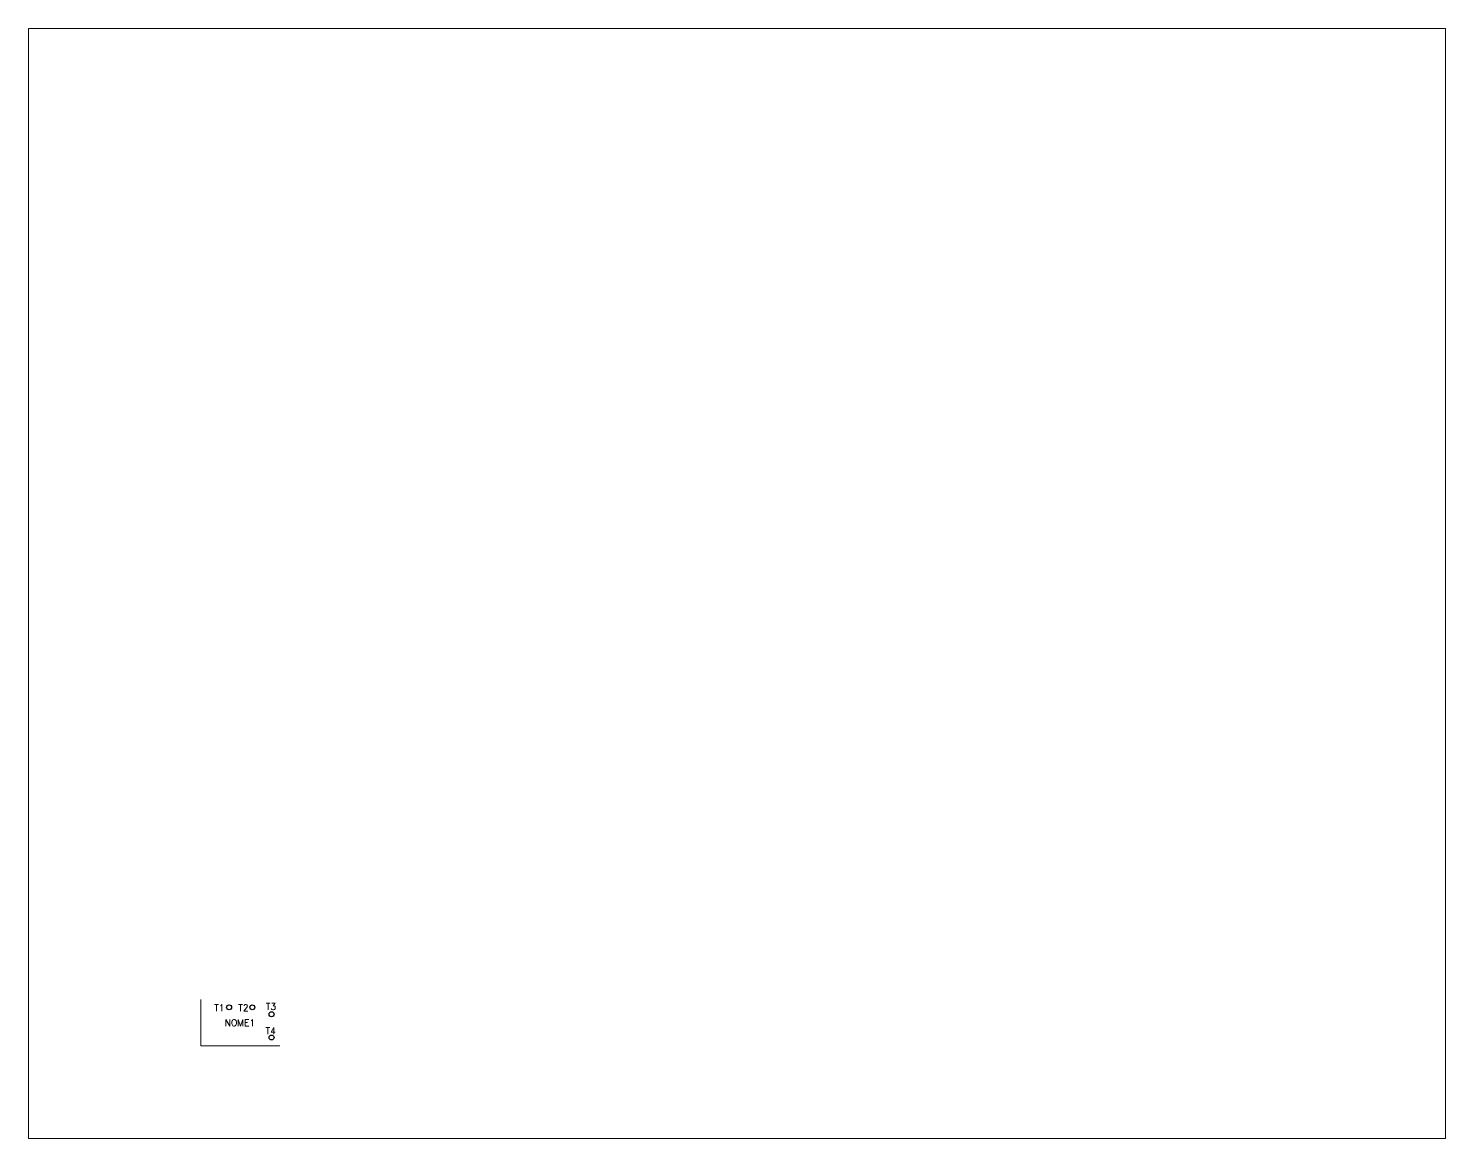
# Paper-space layout 'Layout1' of a CAD drawing. Extents: x 1.03 to 9.28, y 0.81 to 7.27.
# The model-space entities are those that its viewports show. They can reach past a viewport. Long polylines and large blocks are cut down to what shows.
import ezdxf
from ezdxf.enums import TextEntityAlignment as Align

# ---------------------------------------------------------------- set-up
doc = ezdxf.new("R2010")
doc.units = 0
doc.header["$LTSCALE"] = 10
doc.header["$MEASUREMENT"] = 0
doc.layers.get('0').update_dxf_attribs({"linetype": 'CONTINUOUS'})
doc.styles.add('ROMANS', font='romans', dxfattribs={"height": 0.2})

# ---------------------------------------------------------------- blocks, each defined once
blk = doc.blocks.new('CON3')
blk.add_circle((0, 0), 1)

msp = doc.modelspace()

# ---------------------------------------------------------------- linework, layer by layer
at = {"lineweight": 5}
for p, q in [((48.35, 23.13), (48.35, 9.13)), ((56.88, 21.56), (56.88, 21.5)), ((63.88, 21.5), (63.88, 21.56)), ((70.49, 18.67), (70.43, 18.67)), ((48.35, 9.13), (72.14, 9.13)), ((70.43, 11.67), (70.49, 11.67))]:
    msp.add_line(p, q, dxfattribs=at)

# ---------------------------------------------------------------- block references
at = {"color": 7, "xscale": 0.75, "yscale": 0.75, "zscale": 0.75}
msp.add_blockref('CON3', (56.88, 20.75), dxfattribs=at)
for p, rotation in [((63.88, 20.75), 180), ((69.68, 18.67), 270), ((69.68, 11.67), 90)]:
    msp.add_blockref('CON3', p, dxfattribs=dict(at, rotation=rotation))

# ---------------------------------------------------------------- texts
at = {"lineweight": 5, "style": 'ROMANS', "flags": 4}
for tag, text, p in [('T1', 'T1', (55.51, 20.63)), ('T2', 'T2', (62.75, 20.64)), ('T3', 'T3', (71.07, 21)), ('T4', 'T4', (70.98, 13.65))]:
    msp.add_attdef(tag, text=text, height=2, dxfattribs=at).set_placement(p, align=Align.MIDDLE_RIGHT)
msp.add_attdef('NOME1', text='NOME1', height=2, dxfattribs=at).set_placement((55.55, 16.12), align=Align.MIDDLE_LEFT)

psp = doc.layouts.get("Layout1")

# ---------------------------------------------------------------- viewports
at = {"layer": '0', "view_target_point": (-23.7891, -51.5)}
psp.add_viewport(center=(5.1562, 4.0382), size=(8.25, 6.461111), view_center_point=(233.7877, 200), view_height=334.634538, dxfattribs=at)

doc.saveas('drawing.dxf')
